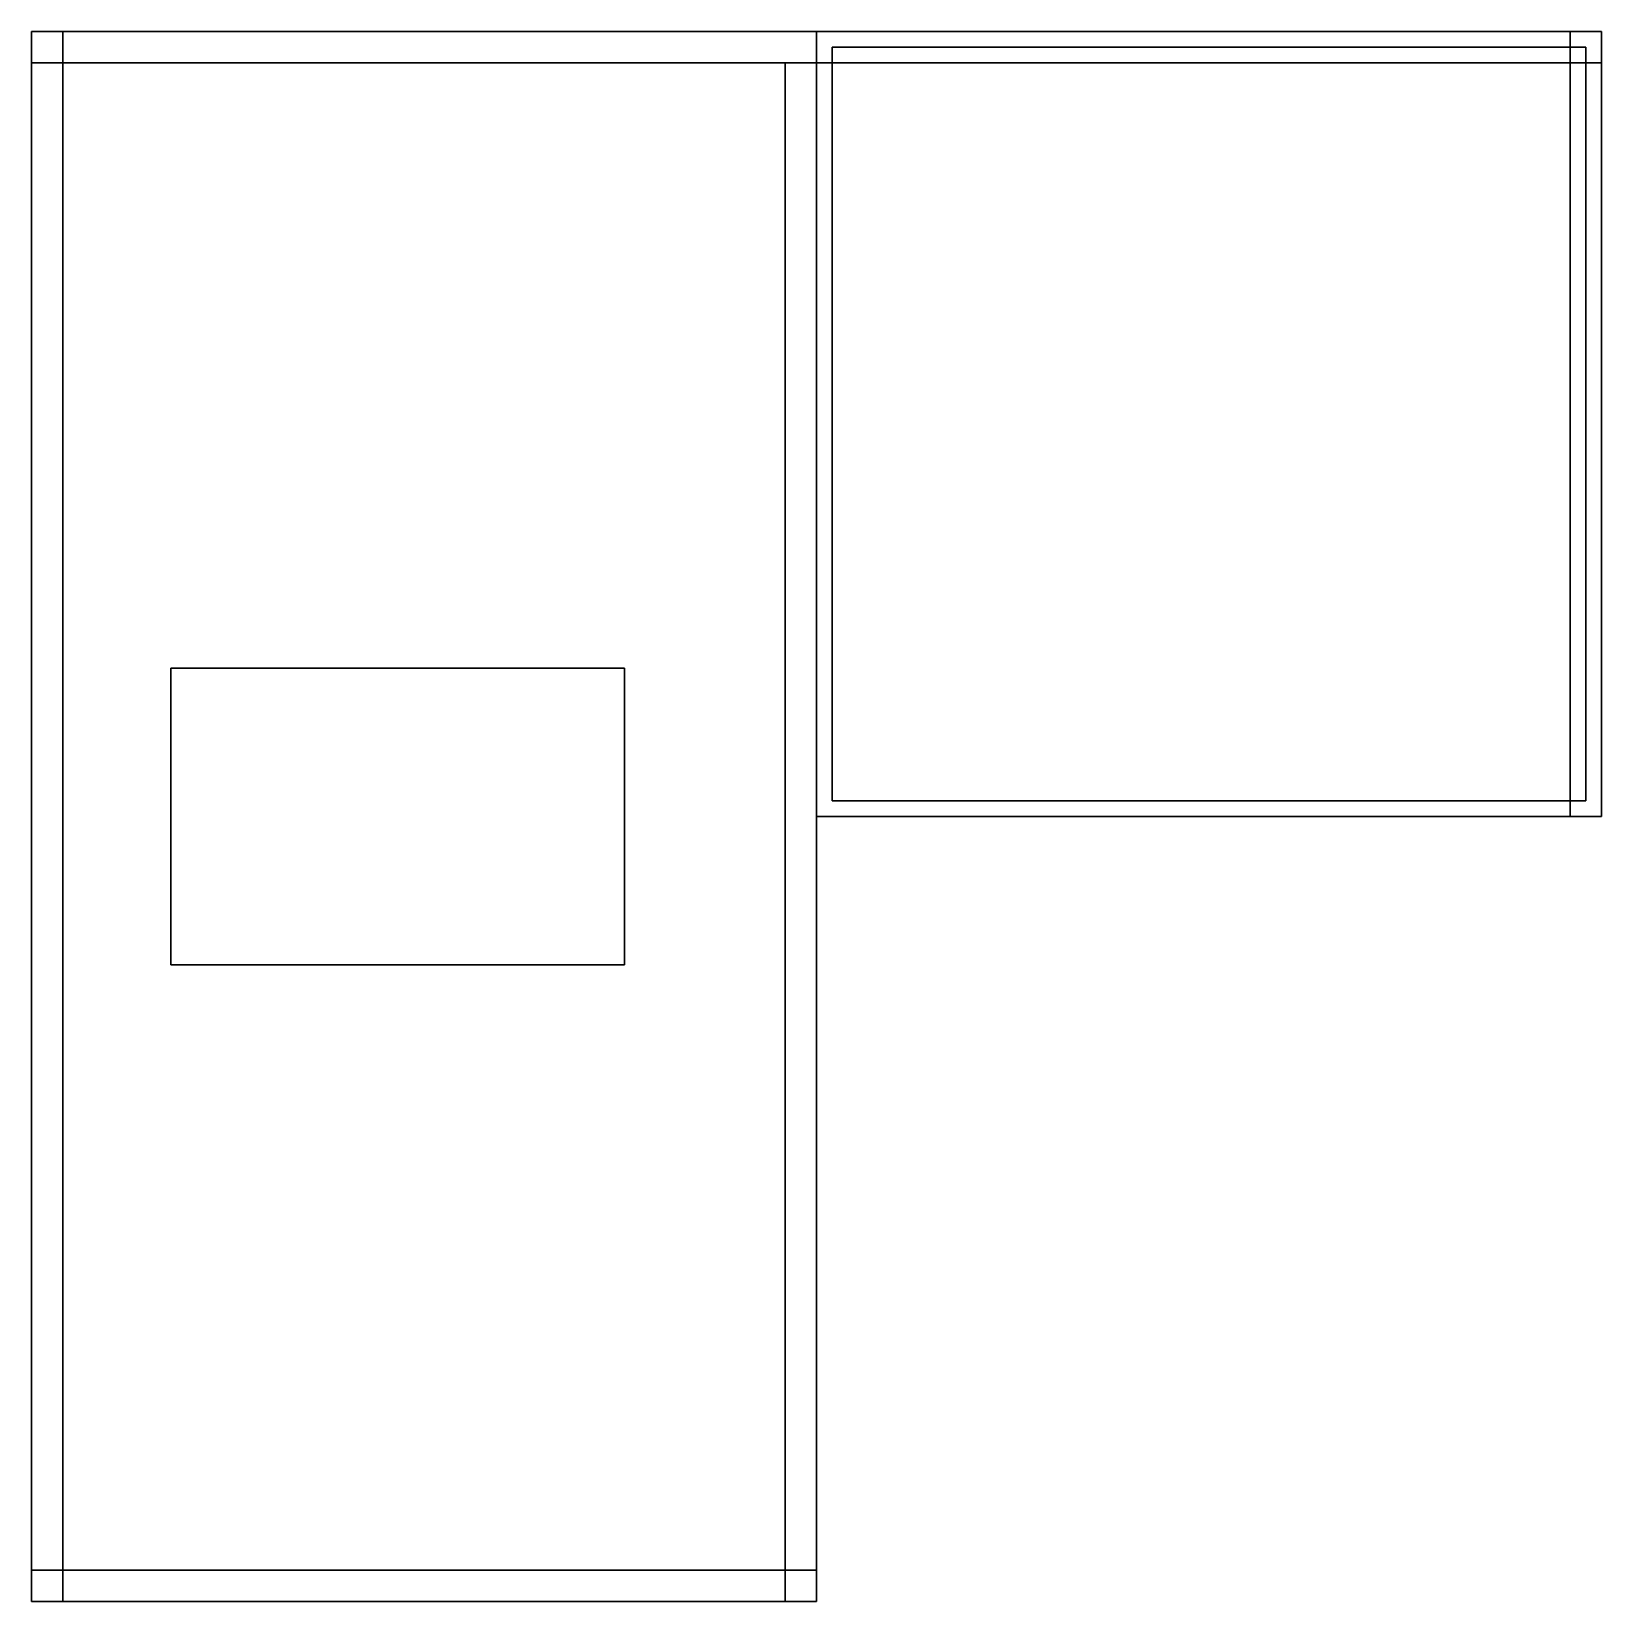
# Model space of a CAD drawing. Header units: millimetres. Extents: x 0 to 900, y -900 to 0.
import ezdxf

# ---------------------------------------------------------------- set-up
doc = ezdxf.new("R2010")
doc.units = ezdxf.units.MM
for name, color, linetype in [('AKSESUAR', 7, 'Continuous'), ('GOVDE', 7, 'Continuous'), ('RAFLAR', 7, 'Continuous')]:
    doc.layers.add(name, color=color, linetype=linetype)

msp = doc.modelspace()

# ---------------------------------------------------------------- linework, layer by layer
at = {"layer": 'AKSESUAR'}
for points in [[(80, -535, 401), (340, -535, 401), (340, -365, 401), (80, -365, 401)], [(80, -535, 511), (340, -535, 511), (340, -365, 511), (80, -365, 511)], [(340, -365, 401), (80, -365, 401), (80, -365, 511), (340, -365, 511)], [(80, -365, 401), (80, -535, 401), (80, -535, 511), (80, -365, 511)], [(80, -535, 671), (340, -535, 671), (340, -365, 671), (80, -365, 671)], [(80, -535, 781), (340, -535, 781), (340, -365, 781), (80, -365, 781)], [(340, -365, 671), (80, -365, 671), (80, -365, 781), (340, -365, 781)], [(80, -365, 671), (80, -535, 671), (80, -535, 781), (80, -365, 781)], [(80, -535, 941), (340, -535, 941), (340, -365, 941), (80, -365, 941)], [(80, -535, 1051), (340, -535, 1051), (340, -365, 1051), (80, -365, 1051)], [(340, -365, 941), (80, -365, 941), (80, -365, 1051), (340, -365, 1051)], [(80, -365, 941), (80, -535, 941), (80, -535, 1051), (80, -365, 1051)], [(340, -535, 401), (340, -365, 401), (340, -365, 511), (340, -535, 511)], [(340, -535, 671), (340, -365, 671), (340, -365, 781), (340, -535, 781)], [(340, -535, 941), (340, -365, 941), (340, -365, 1051), (340, -535, 1051)], [(80, -535, 401), (340, -535, 401), (340, -535, 511), (80, -535, 511)], [(80, -535, 671), (340, -535, 671), (340, -535, 781), (80, -535, 781)], [(80, -535, 941), (340, -535, 941), (340, -535, 1051), (80, -535, 1051)]]:
    msp.add_3dface(points, dxfattribs=at)
at = {"layer": 'GOVDE'}
for points in [[(0, -900), (18, -900), (18, 0), (0, 0)], [(0, -900, 2500), (18, -900, 2500), (18, 0, 2500), (0, 0, 2500)], [(18, 0), (0, 0), (0, 0, 2500), (18, 0, 2500)], [(0, 0), (0, -900), (0, -900, 2500), (0, 0, 2500)], [(0, -18), (900, -18), (900, 0), (0, 0)], [(0, -18, 2500), (900, -18, 2500), (900, 0, 2500), (0, 0, 2500)], [(900, 0), (0, 0), (0, 0, 2500), (900, 0, 2500)], [(0, 0), (0, -18), (0, -18, 2500), (0, 0, 2500)], [(0, -900, 2482), (450, -900, 2482), (450, 0, 2482), (0, 0, 2482)], [(0, -900, 2500), (450, -900, 2500), (450, 0, 2500), (0, 0, 2500)], [(450, 0, 2482), (0, 0, 2482), (0, 0, 2500), (450, 0, 2500)], [(0, 0, 2482), (0, -900, 2482), (0, -900, 2500), (0, 0, 2500)], [(0, -900), (450, -900), (450, 0), (0, 0)], [(0, -900, 18), (450, -900, 18), (450, 0, 18), (0, 0, 18)], [(450, 0), (0, 0), (0, 0, 18), (450, 0, 18)], [(0, 0), (0, -900), (0, -900, 18), (0, 0, 18)], [(18, -900), (18, 0), (18, 0, 2500), (18, -900, 2500)], [(450, -900, 2482), (450, 0, 2482), (450, 0, 2500), (450, -900, 2500)], [(450, -450, 2482), (900, -450, 2482), (900, 0, 2482), (450, 0, 2482)], [(450, -450, 2500), (900, -450, 2500), (900, 0, 2500), (450, 0, 2500)], [(900, 0, 2482), (450, 0, 2482), (450, 0, 2500), (900, 0, 2500)], [(450, 0, 2482), (450, -450, 2482), (450, -450, 2500), (450, 0, 2500)], [(450, -900), (450, 0), (450, 0, 18), (450, -900, 18)], [(450, -450), (900, -450), (900, 0), (450, 0)], [(450, -450, 18), (900, -450, 18), (900, 0, 18), (450, 0, 18)], [(900, 0), (450, 0), (450, 0, 18), (900, 0, 18)], [(450, 0), (450, -450), (450, -450, 18), (450, 0, 18)], [(882, -450), (900, -450), (900, 0), (882, 0)], [(882, -450, 2500), (900, -450, 2500), (900, 0, 2500), (882, 0, 2500)], [(900, 0), (882, 0), (882, 0, 2500), (900, 0, 2500)], [(882, 0), (882, -450), (882, -450, 2500), (882, 0, 2500)], [(900, -18), (900, 0), (900, 0, 2500), (900, -18, 2500)], [(900, -450), (900, 0), (900, 0, 2500), (900, -450, 2500)], [(900, -450, 2482), (900, 0, 2482), (900, 0, 2500), (900, -450, 2500)], [(900, -450), (900, 0), (900, 0, 18), (900, -450, 18)], [(0, -18), (900, -18), (900, -18, 2500), (0, -18, 2500)], [(450, -450, 2482), (900, -450, 2482), (900, -450, 2500), (450, -450, 2500)], [(450, -450), (900, -450), (900, -450, 18), (450, -450, 18)], [(882, -450), (900, -450), (900, -450, 2500), (882, -450, 2500)], [(0, -900), (450, -900), (450, -882), (0, -882)], [(0, -900, 2500), (450, -900, 2500), (450, -882, 2500), (0, -882, 2500)], [(450, -882), (0, -882), (0, -882, 2500), (450, -882, 2500)], [(0, -882), (0, -900), (0, -900, 2500), (0, -882, 2500)], [(450, -900), (450, -882), (450, -882, 2500), (450, -900, 2500)], [(0, -900), (18, -900), (18, -900, 2500), (0, -900, 2500)], [(0, -900), (450, -900), (450, -900, 2500), (0, -900, 2500)], [(0, -900, 2482), (450, -900, 2482), (450, -900, 2500), (0, -900, 2500)], [(0, -900), (450, -900), (450, -900, 18), (0, -900, 18)]]:
    msp.add_3dface(points, dxfattribs=at)
at = {"layer": 'RAFLAR'}
for points in [[(459, -441, 331), (891, -441, 331), (891, -9, 331), (459, -9, 331)], [(459, -441, 349), (891, -441, 349), (891, -9, 349), (459, -9, 349)], [(891, -9, 331), (459, -9, 331), (459, -9, 349), (891, -9, 349)], [(459, -9, 331), (459, -441, 331), (459, -441, 349), (459, -9, 349)], [(459, -441, 601), (891, -441, 601), (891, -9, 601), (459, -9, 601)], [(459, -441, 619), (891, -441, 619), (891, -9, 619), (459, -9, 619)], [(891, -9, 601), (459, -9, 601), (459, -9, 619), (891, -9, 619)], [(459, -9, 601), (459, -441, 601), (459, -441, 619), (459, -9, 619)], [(459, -441, 871), (891, -441, 871), (891, -9, 871), (459, -9, 871)], [(459, -441, 889), (891, -441, 889), (891, -9, 889), (459, -9, 889)], [(891, -9, 871), (459, -9, 871), (459, -9, 889), (891, -9, 889)], [(459, -9, 871), (459, -441, 871), (459, -441, 889), (459, -9, 889)], [(459, -441, 1141), (891, -441, 1141), (891, -9, 1141), (459, -9, 1141)], [(459, -441, 1159), (891, -441, 1159), (891, -9, 1159), (459, -9, 1159)], [(891, -9, 1141), (459, -9, 1141), (459, -9, 1159), (891, -9, 1159)], [(459, -9, 1141), (459, -441, 1141), (459, -441, 1159), (459, -9, 1159)], [(459, -441, 1411), (891, -441, 1411), (891, -9, 1411), (459, -9, 1411)], [(459, -441, 1429), (891, -441, 1429), (891, -9, 1429), (459, -9, 1429)], [(891, -9, 1411), (459, -9, 1411), (459, -9, 1429), (891, -9, 1429)], [(459, -9, 1411), (459, -441, 1411), (459, -441, 1429), (459, -9, 1429)], [(459, -441, 2041), (891, -441, 2041), (891, -9, 2041), (459, -9, 2041)], [(459, -441, 2059), (891, -441, 2059), (891, -9, 2059), (459, -9, 2059)], [(891, -9, 2041), (459, -9, 2041), (459, -9, 2059), (891, -9, 2059)], [(459, -9, 2041), (459, -441, 2041), (459, -441, 2059), (459, -9, 2059)], [(891, -441, 331), (891, -9, 331), (891, -9, 349), (891, -441, 349)], [(891, -441, 601), (891, -9, 601), (891, -9, 619), (891, -441, 619)], [(891, -441, 871), (891, -9, 871), (891, -9, 889), (891, -441, 889)], [(891, -441, 1141), (891, -9, 1141), (891, -9, 1159), (891, -441, 1159)], [(891, -441, 1411), (891, -9, 1411), (891, -9, 1429), (891, -441, 1429)], [(891, -441, 2041), (891, -9, 2041), (891, -9, 2059), (891, -441, 2059)], [(18, -900, 331), (432, -900, 331), (432, -18, 331), (18, -18, 331)], [(18, -900, 349), (432, -900, 349), (432, -18, 349), (18, -18, 349)], [(432, -18, 331), (18, -18, 331), (18, -18, 349), (432, -18, 349)], [(18, -18, 331), (18, -900, 331), (18, -900, 349), (18, -18, 349)], [(18, -900, 601), (432, -900, 601), (432, -18, 601), (18, -18, 601)], [(18, -900, 619), (432, -900, 619), (432, -18, 619), (18, -18, 619)], [(432, -18, 601), (18, -18, 601), (18, -18, 619), (432, -18, 619)], [(18, -18, 601), (18, -900, 601), (18, -900, 619), (18, -18, 619)], [(18, -900, 871), (432, -900, 871), (432, -18, 871), (18, -18, 871)], [(18, -900, 889), (432, -900, 889), (432, -18, 889), (18, -18, 889)], [(432, -18, 871), (18, -18, 871), (18, -18, 889), (432, -18, 889)], [(18, -18, 871), (18, -900, 871), (18, -900, 889), (18, -18, 889)], [(18, -900, 1141), (432, -900, 1141), (432, -18, 1141), (18, -18, 1141)], [(18, -900, 1159), (432, -900, 1159), (432, -18, 1159), (18, -18, 1159)], [(432, -18, 1141), (18, -18, 1141), (18, -18, 1159), (432, -18, 1159)], [(18, -18, 1141), (18, -900, 1141), (18, -900, 1159), (18, -18, 1159)], [(18, -900, 1411), (432, -900, 1411), (432, -18, 1411), (18, -18, 1411)], [(18, -900, 1429), (432, -900, 1429), (432, -18, 1429), (18, -18, 1429)], [(432, -18, 1411), (18, -18, 1411), (18, -18, 1429), (432, -18, 1429)], [(18, -18, 1411), (18, -900, 1411), (18, -900, 1429), (18, -18, 1429)], [(18, -900, 2041), (432, -900, 2041), (432, -18, 2041), (18, -18, 2041)], [(18, -900, 2059), (432, -900, 2059), (432, -18, 2059), (18, -18, 2059)], [(432, -18, 2041), (18, -18, 2041), (18, -18, 2059), (432, -18, 2059)], [(18, -18, 2041), (18, -900, 2041), (18, -900, 2059), (18, -18, 2059)], [(432, -900, 331), (432, -18, 331), (432, -18, 349), (432, -900, 349)], [(432, -900, 601), (432, -18, 601), (432, -18, 619), (432, -900, 619)], [(432, -900, 871), (432, -18, 871), (432, -18, 889), (432, -900, 889)], [(432, -900, 1141), (432, -18, 1141), (432, -18, 1159), (432, -900, 1159)], [(432, -900, 1411), (432, -18, 1411), (432, -18, 1429), (432, -900, 1429)], [(432, -900, 2041), (432, -18, 2041), (432, -18, 2059), (432, -900, 2059)], [(459, -441, 331), (891, -441, 331), (891, -441, 349), (459, -441, 349)], [(459, -441, 601), (891, -441, 601), (891, -441, 619), (459, -441, 619)], [(459, -441, 871), (891, -441, 871), (891, -441, 889), (459, -441, 889)], [(459, -441, 1141), (891, -441, 1141), (891, -441, 1159), (459, -441, 1159)], [(459, -441, 1411), (891, -441, 1411), (891, -441, 1429), (459, -441, 1429)], [(459, -441, 2041), (891, -441, 2041), (891, -441, 2059), (459, -441, 2059)], [(18, -900, 331), (432, -900, 331), (432, -900, 349), (18, -900, 349)], [(18, -900, 601), (432, -900, 601), (432, -900, 619), (18, -900, 619)], [(18, -900, 871), (432, -900, 871), (432, -900, 889), (18, -900, 889)], [(18, -900, 1141), (432, -900, 1141), (432, -900, 1159), (18, -900, 1159)], [(18, -900, 1411), (432, -900, 1411), (432, -900, 1429), (18, -900, 1429)], [(18, -900, 2041), (432, -900, 2041), (432, -900, 2059), (18, -900, 2059)]]:
    msp.add_3dface(points, dxfattribs=at)

doc.saveas('drawing.dxf')
